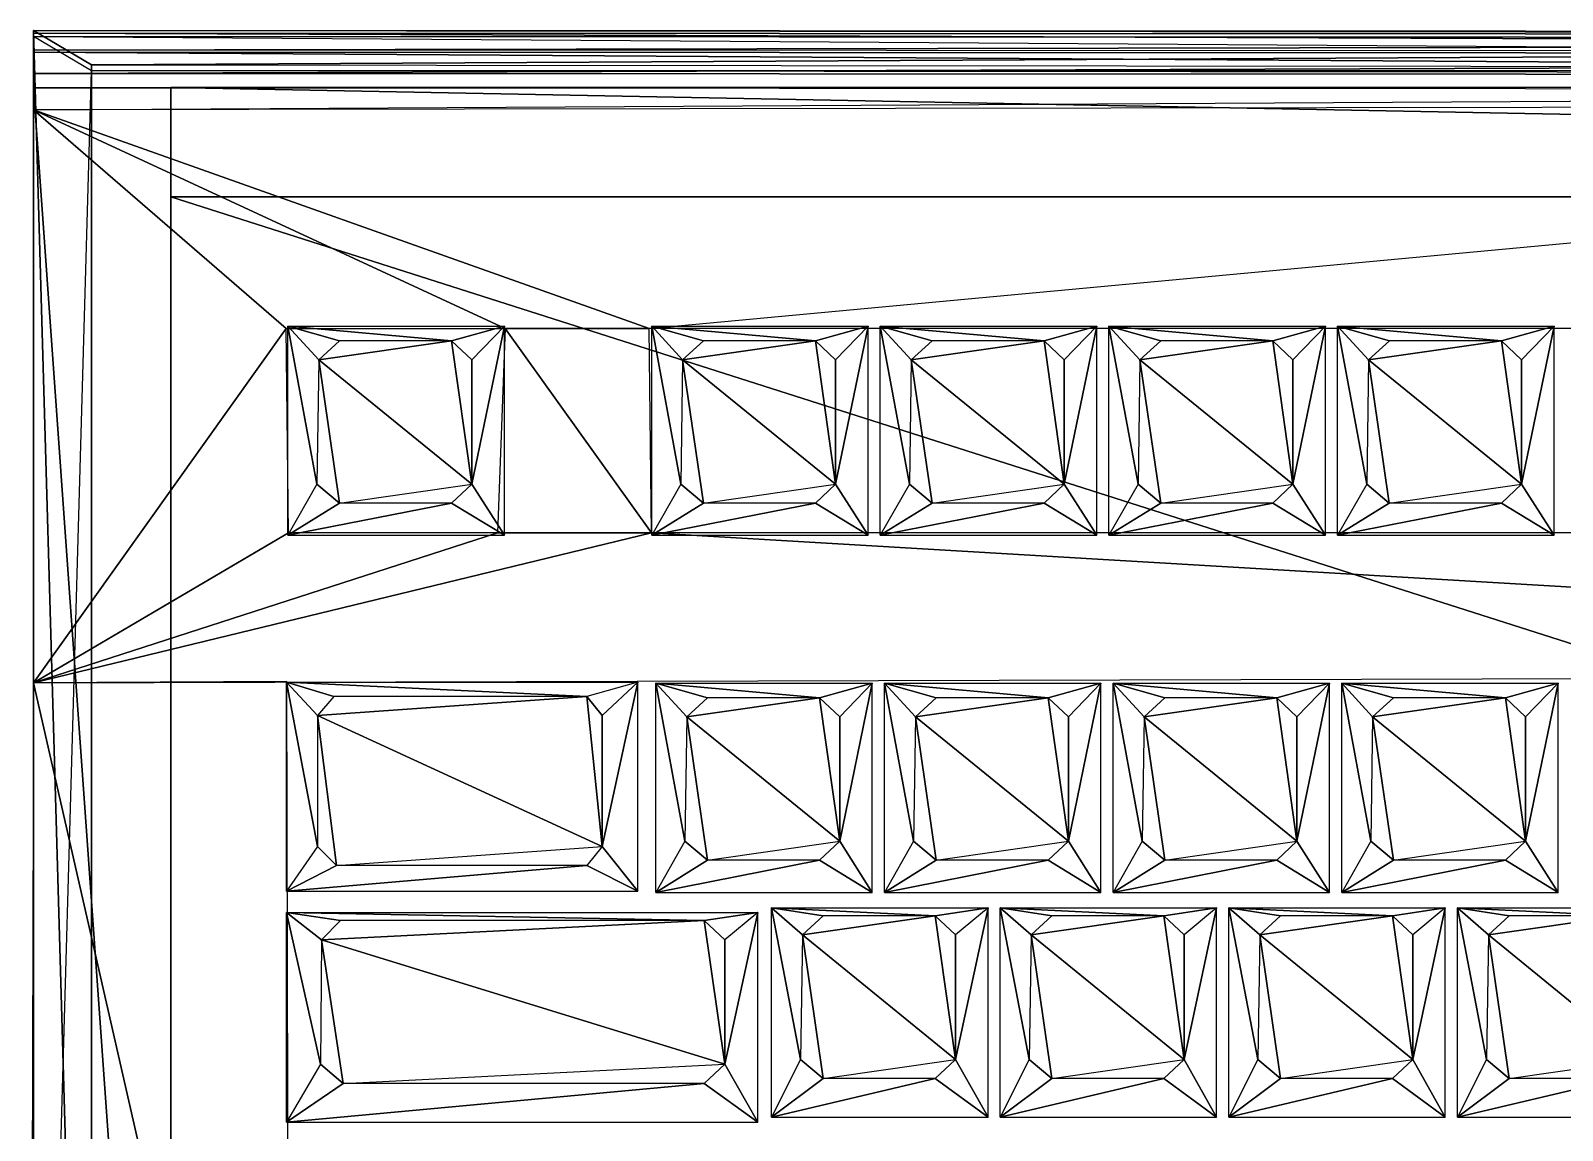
# Model space of a CAD drawing. Header units: metres. Extents: x -32 to 229, y -58 to 33.
# Drawn here: x -31.6 to 35.3, y -15.4 to 32.6 of the extents above; entities that cross this region are included whole.
import ezdxf

# ---------------------------------------------------------------- set-up
doc = ezdxf.new("R2010")
doc.units = ezdxf.units.M

msp = doc.modelspace()

# ---------------------------------------------------------------- linework, layer by layer
at = {"color": 4, "linetype": 'CONTINUOUS'}
for points in [[(-28.9315, 31.0822, 1.77477), (-31.4598, 32.5803, 1.98262), (-28.9315, -55.5378, -8.65)], [(229.02, 32.4654, 1.96646), (-31.4598, 32.5803, 1.98262), (-28.9315, 31.0822, 1.77477)], [(-31.4598, 32.5803, 1.98262), (-31.4598, 32.4758, 0.21631), (-31.4598, -57.0798, -10.0005)], [(-31.4598, 32.5803, 1.98262), (-31.4598, 32.4758, 0.21631), (229.02, 32.3609, 0.20015)], [(-31.4598, 32.5803, 1.98262), (-31.4598, -57.6731, -8.85785), (-31.4598, -57.0798, -10.0005)], [(-28.9315, -55.5378, -8.65), (-31.4598, 32.5803, 1.98262), (-31.4598, -57.6731, -8.85785)], [(229.02, 32.4654, 1.96646), (-31.4598, 32.5803, 1.98262), (229.02, 32.3609, 0.20015)], [(-31.4598, 32.4758, 0.21631), (-31.4598, 31.6458, -1.16908), (-31.4598, -57.0798, -10.0005)], [(-31.4598, 32.4758, 0.21631), (-31.4598, 31.6458, -1.16908), (229.02, 31.5309, -1.18523)], [(229.02, 32.3609, 0.20015), (-31.4598, 32.4758, 0.21631), (229.02, 31.5309, -1.18523)], [(-31.4598, 32.3282, 3.16015), (-31.4598, 31.7351, 4.75323), (-31.4598, -57.9989, -7.68031)], [(-31.4598, 31.7351, 4.75323), (-31.4598, 32.3282, 3.16015), (229.02, 32.2132, 3.144)], [(-28.9315, 30.8302, 2.95215), (-31.4598, 32.3282, 3.16015), (-31.4598, -57.9989, -7.68031)], [(-28.9315, 30.8302, 2.95215), (-31.4598, 32.3282, 3.16015), (226.938, 30.5942, 2.936)], [(229.02, 32.2132, 3.144), (-31.4598, 32.3282, 3.16015), (226.938, 30.5942, 2.936)], [(229.02, 31.6202, 4.73708), (-31.4598, 31.7351, 4.75323), (229.02, 32.2132, 3.144)], [(229.02, 32.4654, 1.96646), (-28.9315, 31.0822, 1.77477), (226.938, 30.8462, 1.75862)], [(-31.4598, 31.7351, 4.75323), (-31.4598, 30.7114, 5.72292), (-31.4598, -56.8277, -4.70169)], [(229.02, 31.6202, 4.73708), (-31.4598, 31.7351, 4.75323), (-31.4598, 30.7114, 5.72292)], [(-31.4598, 31.7351, 4.75323), (-31.4598, -57.7469, -6.08692), (-31.4598, -57.9989, -7.68031)], [(-31.4598, 31.7351, 4.75323), (-31.4598, -56.8277, -4.70169), (-31.4598, -57.7469, -6.08692)], [(-31.4598, 31.6458, -1.16908), (-31.4598, 30.0905, -2.13877), (-31.4598, -54.0551, -11.7668)], [(-31.4598, 31.6458, -1.16908), (-31.4598, 30.0905, -2.13877), (229.02, 29.9755, -2.15492)], [(-31.4598, 31.6458, -1.16908), (-31.4598, -55.9392, -11.178), (-31.4598, -54.0551, -11.7668)], [(-31.4598, 31.6458, -1.16908), (-31.4598, -57.0798, -10.0005), (-31.4598, -55.9392, -11.178)], [(229.02, 31.5309, -1.18523), (-31.4598, 31.6458, -1.16908), (229.02, 29.9755, -2.15492)], [(229.02, 31.6202, 4.73708), (-31.4598, 30.7114, 5.72292), (229.02, 30.5965, 5.70677)], [(-28.9315, 30.8302, 2.95215), (-28.9315, -55.7746, -7.47246), (-31.4598, -57.9989, -7.68031)], [(-28.9315, 31.0822, 1.77477), (-28.9315, 30.8302, 2.95215), (-28.9315, -55.5378, -8.65)], [(-28.9315, 30.8302, 2.95215), (-28.9315, 31.0822, 1.77477), (226.938, 30.8462, 1.75862)], [(226.938, 30.5942, 2.936), (-28.9315, 30.8302, 2.95215), (226.938, 30.8462, 1.75862)], [(-28.9315, 30.8302, 2.95215), (-28.9315, -55.7746, -7.47246), (-28.9315, -55.5378, -8.65)], [(-31.4598, 30.7114, 5.72292), (-31.4597, 29.1252, 6.48477), (-31.4598, -56.8277, -4.70169)], [(229.02, 30.5965, 5.70677), (-31.4598, 30.7114, 5.72292), (-31.4597, 29.1252, 6.48477)], [(-25.4689, 30.1072, -1.95338), (-31.4598, 30.0905, -2.13877), (-25.4689, -53.9355, -11.8111)], [(-25.4689, -53.9355, -11.8111), (-31.4598, 30.0905, -2.13877), (-31.4598, -54.0551, -11.7668)], [(229.02, 30.5965, 5.70677), (100.225, 29.3271, 6.47662), (-31.4597, 29.1252, 6.48477)], [(223.066, 30.1072, -1.95338), (-25.4689, 30.1072, -1.95338), (223.066, 25.3257, -11.8111)], [(223.066, 25.3257, -11.8111), (-25.4689, 30.1072, -1.95338), (-25.4689, 25.3257, -11.8111)], [(-25.4689, 30.1072, -1.95338), (-25.4689, 25.3257, -11.8111), (-25.4689, -53.9355, -11.8111)], [(-31.4597, 29.1252, 6.48477), (-31.4598, -55.0202, -3.732), (-31.4598, -56.8277, -4.70169)], [(-20.4278, 19.5854, 5.57077), (-31.4597, 29.1252, 6.48477), (-31.4598, 4.12569, 3.96877)], [(100.225, 29.3271, 6.47662), (-31.4597, 29.1252, 6.48477), (-4.58508, 19.5854, 5.57077)], [(-4.58508, 19.5854, 5.57077), (-31.4597, 29.1252, 6.48477), (-10.8718, 19.5854, 5.57077)], [(-10.8718, 19.5854, 5.57077), (-31.4597, 29.1252, 6.48477), (-20.4278, 19.5854, 5.57077)], [(100.225, 29.3271, 6.47662), (44.9371, 19.5854, 5.57077), (-4.58508, 19.5854, 5.57077)], [(223.066, 25.3257, -11.8111), (-25.4689, 25.3257, -11.8111), (223.066, -53.9355, -11.8111)], [(223.066, -53.9355, -11.8111), (-25.4689, 25.3257, -11.8111), (-25.4689, -53.9355, -11.8111)], [(-20.33, 10.6702, 4.40415), (-20.4278, 19.5854, 5.57077), (-31.4598, 4.12569, 3.96877)], [(-18.1025, 19.0558, 8.07246), (-19.0085, 18.2203, 8.014), (-20.3588, 19.6862, 4.05169)], [(-13.2125, 19.0558, 8.07246), (-19.0085, 18.2203, 8.014), (-20.3588, 19.6862, 4.05169)], [(-19.0085, 18.2203, 8.014), (-19.0877, 12.8022, 7.63523), (-20.3588, 19.6862, 4.05169)], [(-13.2125, 19.0558, 8.07246), (-18.1025, 19.0558, 8.07246), (-20.3588, 19.6862, 4.05169)], [(-10.9071, 19.6862, 4.05169), (-13.2125, 19.0558, 8.07246), (-20.3588, 19.6862, 4.05169)], [(-20.3588, 19.6862, 4.05169), (-19.0877, 12.8022, 7.63523), (-20.3588, 10.5665, 3.41431)], [(-12.3311, 18.2222, 8.01415), (-13.2125, 19.0558, 8.07246), (-10.9071, 19.6862, 4.05169)], [(-13.2125, 19.0558, 8.07246), (-12.3311, 12.8022, 7.63523), (-10.9071, 19.6862, 4.05169)], [(-12.3311, 18.2222, 8.01415), (-12.3311, 12.8022, 7.63523), (-10.9071, 19.6862, 4.05169)], [(-10.9071, 19.6862, 4.05169), (-12.3311, 12.8022, 7.63523), (-10.9071, 10.5665, 3.41431)], [(-4.48723, 10.6702, 4.40415), (-10.8718, 19.5854, 5.57077), (-11.2032, 10.6702, 4.40415)], [(-4.58508, 19.5854, 5.57077), (-10.8718, 19.5854, 5.57077), (-4.48723, 10.6702, 4.40415)], [(-2.22262, 19.0558, 8.07246), (-3.12862, 18.2203, 8.014), (-4.47892, 19.6862, 4.05169)], [(2.66738, 19.0558, 8.07246), (-3.12862, 18.2203, 8.014), (-4.47892, 19.6862, 4.05169)], [(-3.12862, 18.2203, 8.014), (-3.20785, 12.8022, 7.63523), (-4.47892, 19.6862, 4.05169)], [(2.66738, 19.0558, 8.07246), (-2.22262, 19.0558, 8.07246), (-4.47892, 19.6862, 4.05169)], [(4.97277, 19.6862, 4.05169), (2.66738, 19.0558, 8.07246), (-4.47892, 19.6862, 4.05169)], [(-4.47892, 19.6862, 4.05169), (-3.20785, 12.8022, 7.63523), (-4.47892, 10.5665, 3.41431)], [(3.54877, 18.2222, 8.01415), (2.66738, 19.0558, 8.07246), (4.97277, 19.6862, 4.05169)], [(2.66738, 19.0558, 8.07246), (3.54877, 12.8022, 7.63523), (4.97277, 19.6862, 4.05169)], [(3.54877, 18.2222, 8.01415), (3.54877, 12.8022, 7.63523), (4.97277, 19.6862, 4.05169)], [(4.97277, 19.6862, 4.05169), (3.54877, 12.8022, 7.63523), (4.97277, 10.5665, 3.41431)], [(7.75708, 19.0558, 8.07246), (6.85108, 18.2203, 8.014), (5.50077, 19.6862, 4.05169)], [(12.6471, 19.0558, 8.07246), (6.85108, 18.2203, 8.014), (5.50077, 19.6862, 4.05169)], [(6.85108, 18.2203, 8.014), (6.77185, 12.8022, 7.63523), (5.50077, 19.6862, 4.05169)], [(12.6471, 19.0558, 8.07246), (7.75708, 19.0558, 8.07246), (5.50077, 19.6862, 4.05169)], [(14.9525, 19.6862, 4.05169), (12.6471, 19.0558, 8.07246), (5.50077, 19.6862, 4.05169)], [(5.50077, 19.6862, 4.05169), (6.77185, 12.8022, 7.63523), (5.50077, 10.5665, 3.41431)], [(13.5285, 18.2222, 8.01415), (12.6471, 19.0558, 8.07246), (14.9525, 19.6862, 4.05169)], [(12.6471, 19.0558, 8.07246), (13.5285, 12.8022, 7.63523), (14.9525, 19.6862, 4.05169)], [(13.5285, 18.2222, 8.01415), (13.5285, 12.8022, 7.63523), (14.9525, 19.6862, 4.05169)], [(14.9525, 19.6862, 4.05169), (13.5285, 12.8022, 7.63523), (14.9525, 10.5665, 3.41431)], [(15.4806, 19.6862, 4.05169), (16.7517, 12.8022, 7.63523), (15.4806, 10.5665, 3.41431)], [(24.9323, 19.6862, 4.05169), (22.6269, 19.0558, 8.07246), (15.4806, 19.6862, 4.05169)], [(16.8309, 18.2203, 8.014), (16.7517, 12.8022, 7.63523), (15.4806, 19.6862, 4.05169)], [(22.6269, 19.0558, 8.07246), (17.7369, 19.0558, 8.07246), (15.4806, 19.6862, 4.05169)], [(22.6269, 19.0558, 8.07246), (16.8309, 18.2203, 8.014), (15.4806, 19.6862, 4.05169)], [(17.7369, 19.0558, 8.07246), (16.8309, 18.2203, 8.014), (15.4806, 19.6862, 4.05169)], [(22.6269, 19.0558, 8.07246), (23.5083, 12.8022, 7.63523), (24.9323, 19.6862, 4.05169)], [(23.5083, 18.2222, 8.01415), (22.6269, 19.0558, 8.07246), (24.9323, 19.6862, 4.05169)], [(24.9323, 19.6862, 4.05169), (23.5083, 12.8022, 7.63523), (24.9323, 10.5665, 3.41431)], [(23.5083, 18.2222, 8.01415), (23.5083, 12.8022, 7.63523), (24.9323, 19.6862, 4.05169)], [(27.7169, 19.0558, 8.07246), (26.8109, 18.2203, 8.014), (25.4606, 19.6862, 4.05169)], [(32.6069, 19.0558, 8.07246), (26.8109, 18.2203, 8.014), (25.4606, 19.6862, 4.05169)], [(26.8109, 18.2203, 8.014), (26.7317, 12.8022, 7.63523), (25.4606, 19.6862, 4.05169)], [(32.6069, 19.0558, 8.07246), (27.7169, 19.0558, 8.07246), (25.4606, 19.6862, 4.05169)], [(34.9123, 19.6862, 4.05169), (32.6069, 19.0558, 8.07246), (25.4606, 19.6862, 4.05169)], [(25.4606, 19.6862, 4.05169), (26.7317, 12.8022, 7.63523), (25.4606, 10.5665, 3.41431)], [(33.4883, 18.2222, 8.01415), (32.6069, 19.0558, 8.07246), (34.9123, 19.6862, 4.05169)], [(32.6069, 19.0558, 8.07246), (33.4883, 12.8022, 7.63523), (34.9123, 19.6862, 4.05169)], [(33.4883, 18.2222, 8.01415), (33.4883, 12.8022, 7.63523), (34.9123, 19.6862, 4.05169)], [(34.9123, 19.6862, 4.05169), (33.4883, 12.8022, 7.63523), (34.9123, 10.5665, 3.41431)], [(-13.2125, 19.0558, 8.07246), (-18.1025, 19.0558, 8.07246), (-19.0085, 18.2203, 8.014)], [(-13.2125, 19.0558, 8.07246), (-19.0085, 18.2203, 8.014), (-12.3311, 12.8022, 7.63523)], [(-12.3311, 18.2222, 8.01415), (-13.2125, 19.0558, 8.07246), (-12.3311, 12.8022, 7.63523)], [(2.66738, 19.0558, 8.07246), (-2.22262, 19.0558, 8.07246), (-3.12862, 18.2203, 8.014)], [(2.66738, 19.0558, 8.07246), (-3.12862, 18.2203, 8.014), (3.54877, 12.8022, 7.63523)], [(3.54877, 18.2222, 8.01415), (2.66738, 19.0558, 8.07246), (3.54877, 12.8022, 7.63523)], [(12.6471, 19.0558, 8.07246), (7.75708, 19.0558, 8.07246), (6.85108, 18.2203, 8.014)], [(12.6471, 19.0558, 8.07246), (6.85108, 18.2203, 8.014), (13.5285, 12.8022, 7.63523)], [(13.5285, 18.2222, 8.01415), (12.6471, 19.0558, 8.07246), (13.5285, 12.8022, 7.63523)], [(22.6269, 19.0558, 8.07246), (16.8309, 18.2203, 8.014), (23.5083, 12.8022, 7.63523)], [(22.6269, 19.0558, 8.07246), (17.7369, 19.0558, 8.07246), (16.8309, 18.2203, 8.014)], [(23.5083, 18.2222, 8.01415), (22.6269, 19.0558, 8.07246), (23.5083, 12.8022, 7.63523)], [(32.6069, 19.0558, 8.07246), (27.7169, 19.0558, 8.07246), (26.8109, 18.2203, 8.014)], [(32.6069, 19.0558, 8.07246), (26.8109, 18.2203, 8.014), (33.4883, 12.8022, 7.63523)], [(33.4883, 18.2222, 8.01415), (32.6069, 19.0558, 8.07246), (33.4883, 12.8022, 7.63523)], [(-19.0085, 18.2203, 8.014), (-19.0877, 12.8022, 7.63523), (-18.1026, 11.9685, 7.57677)], [(-12.3311, 12.8022, 7.63523), (-19.0085, 18.2203, 8.014), (-18.1026, 11.9685, 7.57677)], [(-3.12862, 18.2203, 8.014), (-3.20785, 12.8022, 7.63523), (-2.22277, 11.9685, 7.57677)], [(3.54877, 12.8022, 7.63523), (-3.12862, 18.2203, 8.014), (-2.22277, 11.9685, 7.57677)], [(6.85108, 18.2203, 8.014), (6.77185, 12.8022, 7.63523), (7.75692, 11.9685, 7.57677)], [(13.5285, 12.8022, 7.63523), (6.85108, 18.2203, 8.014), (7.75692, 11.9685, 7.57677)], [(16.8309, 18.2203, 8.014), (16.7517, 12.8022, 7.63523), (17.7368, 11.9685, 7.57677)], [(23.5083, 12.8022, 7.63523), (16.8309, 18.2203, 8.014), (17.7368, 11.9685, 7.57677)], [(26.8109, 18.2203, 8.014), (26.7317, 12.8022, 7.63523), (27.7168, 11.9685, 7.57677)], [(33.4883, 12.8022, 7.63523), (26.8109, 18.2203, 8.014), (27.7168, 11.9685, 7.57677)], [(-18.1026, 11.9685, 7.57677), (-19.0877, 12.8022, 7.63523), (-20.3588, 10.5665, 3.41431)], [(-12.3311, 12.8022, 7.63523), (-13.2125, 11.9685, 7.57677), (-18.1026, 11.9685, 7.57677)], [(-12.3311, 12.8022, 7.63523), (-13.2125, 11.9685, 7.57677), (-10.9071, 10.5665, 3.41431)], [(-2.22277, 11.9685, 7.57677), (-3.20785, 12.8022, 7.63523), (-4.47892, 10.5665, 3.41431)], [(3.54877, 12.8022, 7.63523), (2.66738, 11.9685, 7.57677), (-2.22277, 11.9685, 7.57677)], [(3.54877, 12.8022, 7.63523), (2.66738, 11.9685, 7.57677), (4.97277, 10.5665, 3.41431)], [(7.75692, 11.9685, 7.57677), (6.77185, 12.8022, 7.63523), (5.50077, 10.5665, 3.41431)], [(13.5285, 12.8022, 7.63523), (12.6471, 11.9685, 7.57677), (7.75692, 11.9685, 7.57677)], [(13.5285, 12.8022, 7.63523), (12.6471, 11.9685, 7.57677), (14.9525, 10.5665, 3.41431)], [(17.7368, 11.9685, 7.57677), (16.7517, 12.8022, 7.63523), (15.4806, 10.5665, 3.41431)], [(23.5083, 12.8022, 7.63523), (22.6269, 11.9685, 7.57677), (17.7368, 11.9685, 7.57677)], [(23.5083, 12.8022, 7.63523), (22.6269, 11.9685, 7.57677), (24.9323, 10.5665, 3.41431)], [(27.7168, 11.9685, 7.57677), (26.7317, 12.8022, 7.63523), (25.4606, 10.5665, 3.41431)], [(33.4883, 12.8022, 7.63523), (32.6069, 11.9685, 7.57677), (27.7168, 11.9685, 7.57677)], [(33.4883, 12.8022, 7.63523), (32.6069, 11.9685, 7.57677), (34.9123, 10.5665, 3.41431)], [(-13.2125, 11.9685, 7.57677), (-18.1026, 11.9685, 7.57677), (-20.3588, 10.5665, 3.41431)], [(-10.9071, 10.5665, 3.41431), (-13.2125, 11.9685, 7.57677), (-20.3588, 10.5665, 3.41431)], [(2.66738, 11.9685, 7.57677), (-2.22277, 11.9685, 7.57677), (-4.47892, 10.5665, 3.41431)], [(4.97277, 10.5665, 3.41431), (2.66738, 11.9685, 7.57677), (-4.47892, 10.5665, 3.41431)], [(12.6471, 11.9685, 7.57677), (7.75692, 11.9685, 7.57677), (5.50077, 10.5665, 3.41431)], [(14.9525, 10.5665, 3.41431), (12.6471, 11.9685, 7.57677), (5.50077, 10.5665, 3.41431)], [(24.9323, 10.5665, 3.41431), (22.6269, 11.9685, 7.57677), (15.4806, 10.5665, 3.41431)], [(22.6269, 11.9685, 7.57677), (17.7368, 11.9685, 7.57677), (15.4806, 10.5665, 3.41431)], [(32.6069, 11.9685, 7.57677), (27.7168, 11.9685, 7.57677), (25.4606, 10.5665, 3.41431)], [(34.9123, 10.5665, 3.41431), (32.6069, 11.9685, 7.57677), (25.4606, 10.5665, 3.41431)], [(100.261, 4.49831, 3.96277), (-4.48723, 10.6702, 4.40415), (-31.4598, 4.12569, 3.96877)], [(-11.2032, 10.6702, 4.40415), (-20.33, 10.6702, 4.40415), (-31.4598, 4.12569, 3.96877)], [(-4.48723, 10.6702, 4.40415), (-11.2032, 10.6702, 4.40415), (-31.4598, 4.12569, 3.96877)], [(44.9792, 10.6702, 4.40415), (-4.48723, 10.6702, 4.40415), (100.261, 4.49831, 3.96277)], [(-20.2834, -44.8749, -3.59615), (-31.4598, 4.12569, 3.96877), (-31.5855, -44.9343, -2.44954)], [(-20.4091, 4.18292, 2.86831), (-31.4598, 4.12569, 3.96877), (-20.2834, -44.8749, -3.59615)], [(-18.3568, 3.53508, 5.90308), (-19.0691, 2.69938, 5.84462), (-20.4188, 4.16538, 1.88292)], [(-7.31154, 3.53508, 5.90308), (-19.0691, 2.69938, 5.84462), (-20.4188, 4.16538, 1.88292)], [(-19.0691, 2.69938, 5.84462), (-19.0714, -3.01262, 5.44508), (-20.4188, 4.16538, 1.88292)], [(-7.31154, 3.53508, 5.90308), (-18.3568, 3.53508, 5.90308), (-20.4188, 4.16538, 1.88292)], [(-5.08646, 4.16538, 1.88292), (-7.31154, 3.53508, 5.90308), (-20.4188, 4.16538, 1.88292)], [(-20.4188, 4.16538, 1.88292), (-19.0714, -3.01262, 5.44508), (-20.4188, -4.95477, 1.24492)], [(-7.31154, 3.53508, 5.90308), (-6.63908, 2.70123, 5.84477), (-5.08646, 4.16538, 1.88292)], [(-7.31154, 3.53508, 5.90308), (-6.63908, -3.01262, 5.44508), (-5.08646, 4.16538, 1.88292)], [(-6.63908, 2.70123, 5.84477), (-6.63908, -3.01262, 5.44508), (-5.08646, 4.16538, 1.88292)], [(-5.08646, 4.16538, 1.88292), (-6.63908, -3.01262, 5.44508), (-5.08646, -4.95477, 1.24492)], [(-2.04446, 3.47831, 5.89923), (-2.95046, 2.64262, 5.84077), (-4.30077, 4.10846, 1.87877)], [(2.84554, 3.47831, 5.89923), (-2.95046, 2.64262, 5.84077), (-4.30077, 4.10846, 1.87877)], [(-2.95046, 2.64262, 5.84077), (-3.02969, -2.77538, 5.46169), (-4.30077, 4.10846, 1.87877)], [(2.84554, 3.47831, 5.89923), (-2.04446, 3.47831, 5.89923), (-4.30077, 4.10846, 1.87877)], [(5.15092, 4.10846, 1.87877), (2.84554, 3.47831, 5.89923), (-4.30077, 4.10846, 1.87877)], [(-4.30077, 4.10846, 1.87877), (-3.02969, -2.77538, 5.46169), (-4.30077, -5.01092, 1.24123)], [(3.72692, 2.64446, 5.84077), (2.84554, 3.47831, 5.89923), (5.15092, 4.10846, 1.87877)], [(2.84554, 3.47831, 5.89923), (3.72692, -2.77538, 5.46169), (5.15092, 4.10846, 1.87877)], [(3.72692, 2.64446, 5.84077), (3.72692, -2.77538, 5.46169), (5.15092, 4.10846, 1.87877)], [(5.15092, 4.10846, 1.87877), (3.72692, -2.77538, 5.46169), (5.15092, -5.01092, 1.24123)], [(7.93523, 3.47831, 5.89923), (7.02923, 2.64262, 5.84077), (5.67892, 4.10846, 1.87877)], [(12.8252, 3.47831, 5.89923), (7.02923, 2.64262, 5.84077), (5.67892, 4.10846, 1.87877)], [(7.02923, 2.64262, 5.84077), (6.95, -2.77538, 5.46169), (5.67892, 4.10846, 1.87877)], [(12.8252, 3.47831, 5.89923), (7.93523, 3.47831, 5.89923), (5.67892, 4.10846, 1.87877)], [(15.1306, 4.10846, 1.87877), (12.8252, 3.47831, 5.89923), (5.67892, 4.10846, 1.87877)], [(5.67892, 4.10846, 1.87877), (6.95, -2.77538, 5.46169), (5.67892, -5.01092, 1.24123)], [(13.7066, 2.64446, 5.84077), (12.8252, 3.47831, 5.89923), (15.1306, 4.10846, 1.87877)], [(12.8252, 3.47831, 5.89923), (13.7066, -2.77538, 5.46169), (15.1306, 4.10846, 1.87877)], [(13.7066, 2.64446, 5.84077), (13.7066, -2.77538, 5.46169), (15.1306, 4.10846, 1.87877)], [(15.1306, 4.10846, 1.87877), (13.7066, -2.77538, 5.46169), (15.1306, -5.01092, 1.24123)], [(15.6588, 4.10846, 1.87877), (16.9298, -2.77538, 5.46169), (15.6588, -5.01092, 1.24123)], [(25.1105, 4.10846, 1.87877), (22.8051, 3.47831, 5.89923), (15.6588, 4.10846, 1.87877)], [(17.0091, 2.64262, 5.84077), (16.9298, -2.77538, 5.46169), (15.6588, 4.10846, 1.87877)], [(22.8051, 3.47831, 5.89923), (17.9151, 3.47831, 5.89923), (15.6588, 4.10846, 1.87877)], [(22.8051, 3.47831, 5.89923), (17.0091, 2.64262, 5.84077), (15.6588, 4.10846, 1.87877)], [(17.9151, 3.47831, 5.89923), (17.0091, 2.64262, 5.84077), (15.6588, 4.10846, 1.87877)], [(22.8051, 3.47831, 5.89923), (23.6865, -2.77538, 5.46169), (25.1105, 4.10846, 1.87877)], [(23.6865, 2.64446, 5.84077), (22.8051, 3.47831, 5.89923), (25.1105, 4.10846, 1.87877)], [(25.1105, 4.10846, 1.87877), (23.6865, -2.77538, 5.46169), (25.1105, -5.01092, 1.24123)], [(23.6865, 2.64446, 5.84077), (23.6865, -2.77538, 5.46169), (25.1105, 4.10846, 1.87877)], [(27.8951, 3.47831, 5.89923), (26.9891, 2.64262, 5.84077), (25.6388, 4.10846, 1.87877)], [(32.7851, 3.47831, 5.89923), (26.9891, 2.64262, 5.84077), (25.6388, 4.10846, 1.87877)], [(26.9891, 2.64262, 5.84077), (26.9098, -2.77538, 5.46169), (25.6388, 4.10846, 1.87877)], [(32.7851, 3.47831, 5.89923), (27.8951, 3.47831, 5.89923), (25.6388, 4.10846, 1.87877)], [(35.0905, 4.10846, 1.87877), (32.7851, 3.47831, 5.89923), (25.6388, 4.10846, 1.87877)], [(25.6388, 4.10846, 1.87877), (26.9098, -2.77538, 5.46169), (25.6388, -5.01092, 1.24123)], [(33.6665, 2.64446, 5.84077), (32.7851, 3.47831, 5.89923), (35.0905, 4.10846, 1.87877)], [(32.7851, 3.47831, 5.89923), (33.6665, -2.77538, 5.46169), (35.0905, 4.10846, 1.87877)], [(33.6665, 2.64446, 5.84077), (33.6665, -2.77538, 5.46169), (35.0905, 4.10846, 1.87877)], [(35.0905, 4.10846, 1.87877), (33.6665, -2.77538, 5.46169), (35.0905, -5.01092, 1.24123)], [(-7.31154, 3.53508, 5.90308), (-18.3568, 3.53508, 5.90308), (-19.0691, 2.69938, 5.84462)], [(-7.31154, 3.53508, 5.90308), (-19.0691, 2.69938, 5.84462), (-6.63908, -3.01262, 5.44508)], [(-6.63908, 2.70123, 5.84477), (-7.31154, 3.53508, 5.90308), (-6.63908, -3.01262, 5.44508)], [(2.84554, 3.47831, 5.89923), (-2.04446, 3.47831, 5.89923), (-2.95046, 2.64262, 5.84077)], [(2.84554, 3.47831, 5.89923), (-2.95046, 2.64262, 5.84077), (3.72692, -2.77538, 5.46169)], [(3.72692, 2.64446, 5.84077), (2.84554, 3.47831, 5.89923), (3.72692, -2.77538, 5.46169)], [(12.8252, 3.47831, 5.89923), (7.93523, 3.47831, 5.89923), (7.02923, 2.64262, 5.84077)], [(12.8252, 3.47831, 5.89923), (7.02923, 2.64262, 5.84077), (13.7066, -2.77538, 5.46169)], [(13.7066, 2.64446, 5.84077), (12.8252, 3.47831, 5.89923), (13.7066, -2.77538, 5.46169)], [(22.8051, 3.47831, 5.89923), (17.0091, 2.64262, 5.84077), (23.6865, -2.77538, 5.46169)], [(22.8051, 3.47831, 5.89923), (17.9151, 3.47831, 5.89923), (17.0091, 2.64262, 5.84077)], [(23.6865, 2.64446, 5.84077), (22.8051, 3.47831, 5.89923), (23.6865, -2.77538, 5.46169)], [(32.7851, 3.47831, 5.89923), (27.8951, 3.47831, 5.89923), (26.9891, 2.64262, 5.84077)], [(32.7851, 3.47831, 5.89923), (26.9891, 2.64262, 5.84077), (33.6665, -2.77538, 5.46169)], [(33.6665, 2.64446, 5.84077), (32.7851, 3.47831, 5.89923), (33.6665, -2.77538, 5.46169)], [(-19.0691, 2.69938, 5.84462), (-19.0714, -3.01262, 5.44508), (-18.2309, -3.84662, 5.38692)], [(-6.63908, -3.01262, 5.44508), (-19.0691, 2.69938, 5.84462), (-18.2309, -3.84662, 5.38692)], [(-2.95046, 2.64262, 5.84077), (-3.02969, -2.77538, 5.46169), (-2.04462, -3.60892, 5.40354)], [(3.72692, -2.77538, 5.46169), (-2.95046, 2.64262, 5.84077), (-2.04462, -3.60892, 5.40354)], [(7.02923, 2.64262, 5.84077), (6.95, -2.77538, 5.46169), (7.93508, -3.60892, 5.40354)], [(13.7066, -2.77538, 5.46169), (7.02923, 2.64262, 5.84077), (7.93508, -3.60892, 5.40354)], [(17.0091, 2.64262, 5.84077), (16.9298, -2.77538, 5.46169), (17.9149, -3.60892, 5.40354)], [(23.6865, -2.77538, 5.46169), (17.0091, 2.64262, 5.84077), (17.9149, -3.60892, 5.40354)], [(26.9891, 2.64262, 5.84077), (26.9098, -2.77538, 5.46169), (27.8949, -3.60892, 5.40354)], [(33.6665, -2.77538, 5.46169), (26.9891, 2.64262, 5.84077), (27.8949, -3.60892, 5.40354)], [(-18.2309, -3.84662, 5.38692), (-19.0714, -3.01262, 5.44508), (-20.4188, -4.95477, 1.24492)], [(-6.63908, -3.01262, 5.44508), (-7.31154, -3.84662, 5.38692), (-18.2309, -3.84662, 5.38692)], [(-6.63908, -3.01262, 5.44508), (-7.31154, -3.84662, 5.38692), (-5.08646, -4.95477, 1.24492)], [(-2.04462, -3.60892, 5.40354), (-3.02969, -2.77538, 5.46169), (-4.30077, -5.01092, 1.24123)], [(3.72692, -2.77538, 5.46169), (2.84554, -3.60892, 5.40354), (-2.04462, -3.60892, 5.40354)], [(3.72692, -2.77538, 5.46169), (2.84554, -3.60892, 5.40354), (5.15092, -5.01092, 1.24123)], [(7.93508, -3.60892, 5.40354), (6.95, -2.77538, 5.46169), (5.67892, -5.01092, 1.24123)], [(13.7066, -2.77538, 5.46169), (12.8252, -3.60892, 5.40354), (7.93508, -3.60892, 5.40354)], [(13.7066, -2.77538, 5.46169), (12.8252, -3.60892, 5.40354), (15.1306, -5.01092, 1.24123)], [(17.9149, -3.60892, 5.40354), (16.9298, -2.77538, 5.46169), (15.6588, -5.01092, 1.24123)], [(23.6865, -2.77538, 5.46169), (22.8051, -3.60892, 5.40354), (17.9149, -3.60892, 5.40354)], [(23.6865, -2.77538, 5.46169), (22.8051, -3.60892, 5.40354), (25.1105, -5.01092, 1.24123)], [(27.8949, -3.60892, 5.40354), (26.9098, -2.77538, 5.46169), (25.6388, -5.01092, 1.24123)], [(33.6665, -2.77538, 5.46169), (32.7851, -3.60892, 5.40354), (27.8949, -3.60892, 5.40354)], [(33.6665, -2.77538, 5.46169), (32.7851, -3.60892, 5.40354), (35.0905, -5.01092, 1.24123)], [(-7.31154, -3.84662, 5.38692), (-18.2309, -3.84662, 5.38692), (-20.4188, -4.95477, 1.24492)], [(-5.08646, -4.95477, 1.24492), (-7.31154, -3.84662, 5.38692), (-20.4188, -4.95477, 1.24492)], [(2.84554, -3.60892, 5.40354), (-2.04462, -3.60892, 5.40354), (-4.30077, -5.01092, 1.24123)], [(5.15092, -5.01092, 1.24123), (2.84554, -3.60892, 5.40354), (-4.30077, -5.01092, 1.24123)], [(12.8252, -3.60892, 5.40354), (7.93508, -3.60892, 5.40354), (5.67892, -5.01092, 1.24123)], [(15.1306, -5.01092, 1.24123), (12.8252, -3.60892, 5.40354), (5.67892, -5.01092, 1.24123)], [(25.1105, -5.01092, 1.24123), (22.8051, -3.60892, 5.40354), (15.6588, -5.01092, 1.24123)], [(22.8051, -3.60892, 5.40354), (17.9149, -3.60892, 5.40354), (15.6588, -5.01092, 1.24123)], [(32.7851, -3.60892, 5.40354), (27.8949, -3.60892, 5.40354), (25.6388, -5.01092, 1.24123)], [(35.0905, -5.01092, 1.24123), (32.7851, -3.60892, 5.40354), (25.6388, -5.01092, 1.24123)], [(-20.4203, -5.89538, 0.06646), (-18.9335, -12.5126, 4.12138), (-20.4203, -15.0377, 0.06646)], [(0.14831, -5.89538, 0.06646), (-2.18723, -6.24369, 4.12138), (-20.4203, -5.89538, 0.06646)], [(-18.8883, -7.08138, 4.12138), (-18.9335, -12.5126, 4.12138), (-20.4203, -5.89538, 0.06646)], [(-2.18723, -6.24369, 4.12138), (-18.0649, -6.24369, 4.12138), (-20.4203, -5.89538, 0.06646)], [(-2.18723, -6.24369, 4.12138), (-18.8883, -7.08138, 4.12138), (-20.4203, -5.89538, 0.06646)], [(-18.0649, -6.24369, 4.12138), (-18.8883, -7.08138, 4.12138), (-20.4203, -5.89538, 0.06646)], [(-2.18723, -6.24369, 4.12138), (-1.29046, -12.5126, 4.12138), (0.14831, -5.89538, 0.06646)], [(-1.29046, -7.07954, 4.12138), (-2.18723, -6.24369, 4.12138), (0.14831, -5.89538, 0.06646)], [(0.14831, -5.89538, 0.06646), (-1.29046, -12.5126, 4.12138), (0.14831, -15.0377, 0.06646)], [(-1.29046, -7.07954, 4.12138), (-1.29046, -12.5126, 4.12138), (0.14831, -5.89538, 0.06646)], [(3.00477, -6.02846, 4.12138), (2.09877, -6.86615, 4.12138), (0.74846, -5.68015, 0.06646)], [(7.89477, -6.02846, 4.12138), (2.09877, -6.86615, 4.12138), (0.74846, -5.68015, 0.06646)], [(2.09877, -6.86615, 4.12138), (2.01954, -12.2974, 4.12138), (0.74846, -5.68015, 0.06646)], [(7.89477, -6.02846, 4.12138), (3.00477, -6.02846, 4.12138), (0.74846, -5.68015, 0.06646)], [(10.2002, -5.68015, 0.06646), (7.89477, -6.02846, 4.12138), (0.74846, -5.68015, 0.06646)], [(0.74846, -5.68015, 0.06646), (2.01954, -12.2974, 4.12138), (0.74846, -14.8225, 0.06646)], [(8.77615, -6.86431, 4.12138), (7.89477, -6.02846, 4.12138), (10.2002, -5.68015, 0.06646)], [(7.89477, -6.02846, 4.12138), (8.77615, -12.2974, 4.12138), (10.2002, -5.68015, 0.06646)], [(8.77615, -6.86431, 4.12138), (8.77615, -12.2974, 4.12138), (10.2002, -5.68015, 0.06646)], [(10.2002, -5.68015, 0.06646), (8.77615, -12.2974, 4.12138), (10.2002, -14.8225, 0.06646)], [(10.7282, -5.68015, 0.06646), (11.9992, -12.2974, 4.12138), (10.7282, -14.8225, 0.06646)], [(20.1798, -5.68015, 0.06646), (17.8745, -6.02846, 4.12138), (10.7282, -5.68015, 0.06646)], [(12.0785, -6.86615, 4.12138), (11.9992, -12.2974, 4.12138), (10.7282, -5.68015, 0.06646)], [(17.8745, -6.02846, 4.12138), (12.9845, -6.02846, 4.12138), (10.7282, -5.68015, 0.06646)], [(17.8745, -6.02846, 4.12138), (12.0785, -6.86615, 4.12138), (10.7282, -5.68015, 0.06646)], [(12.9845, -6.02846, 4.12138), (12.0785, -6.86615, 4.12138), (10.7282, -5.68015, 0.06646)], [(17.8745, -6.02846, 4.12138), (18.7558, -12.2974, 4.12138), (20.1798, -5.68015, 0.06646)], [(18.7558, -6.86431, 4.12138), (17.8745, -6.02846, 4.12138), (20.1798, -5.68015, 0.06646)], [(20.1798, -5.68015, 0.06646), (18.7558, -12.2974, 4.12138), (20.1798, -14.8225, 0.06646)], [(18.7558, -6.86431, 4.12138), (18.7558, -12.2974, 4.12138), (20.1798, -5.68015, 0.06646)], [(22.9643, -6.02846, 4.12138), (22.0583, -6.86615, 4.12138), (20.708, -5.68015, 0.06646)], [(27.8543, -6.02846, 4.12138), (22.0583, -6.86615, 4.12138), (20.708, -5.68015, 0.06646)], [(22.0583, -6.86615, 4.12138), (21.9791, -12.2974, 4.12138), (20.708, -5.68015, 0.06646)], [(27.8543, -6.02846, 4.12138), (22.9643, -6.02846, 4.12138), (20.708, -5.68015, 0.06646)], [(30.1597, -5.68015, 0.06646), (27.8543, -6.02846, 4.12138), (20.708, -5.68015, 0.06646)], [(20.708, -5.68015, 0.06646), (21.9791, -12.2974, 4.12138), (20.708, -14.8225, 0.06646)], [(28.7357, -6.86431, 4.12138), (27.8543, -6.02846, 4.12138), (30.1597, -5.68015, 0.06646)], [(27.8543, -6.02846, 4.12138), (28.7357, -12.2974, 4.12138), (30.1597, -5.68015, 0.06646)], [(28.7357, -6.86431, 4.12138), (28.7357, -12.2974, 4.12138), (30.1597, -5.68015, 0.06646)], [(30.1597, -5.68015, 0.06646), (28.7357, -12.2974, 4.12138), (30.1597, -14.8225, 0.06646)], [(30.688, -5.68015, 0.06646), (31.9591, -12.2974, 4.12138), (30.688, -14.8225, 0.06646)], [(40.1397, -5.68015, 0.06646), (37.8343, -6.02846, 4.12138), (30.688, -5.68015, 0.06646)], [(32.0383, -6.86615, 4.12138), (31.9591, -12.2974, 4.12138), (30.688, -5.68015, 0.06646)], [(37.8343, -6.02846, 4.12138), (32.9443, -6.02846, 4.12138), (30.688, -5.68015, 0.06646)], [(37.8343, -6.02846, 4.12138), (32.0383, -6.86615, 4.12138), (30.688, -5.68015, 0.06646)], [(32.9443, -6.02846, 4.12138), (32.0383, -6.86615, 4.12138), (30.688, -5.68015, 0.06646)], [(-2.18723, -6.24369, 4.12138), (-18.8883, -7.08138, 4.12138), (-1.29046, -12.5126, 4.12138)], [(-2.18723, -6.24369, 4.12138), (-18.0649, -6.24369, 4.12138), (-18.8883, -7.08138, 4.12138)], [(-1.29046, -7.07954, 4.12138), (-2.18723, -6.24369, 4.12138), (-1.29046, -12.5126, 4.12138)], [(7.89477, -6.02846, 4.12138), (3.00477, -6.02846, 4.12138), (2.09877, -6.86615, 4.12138)], [(7.89477, -6.02846, 4.12138), (2.09877, -6.86615, 4.12138), (8.77615, -12.2974, 4.12138)], [(8.77615, -6.86431, 4.12138), (7.89477, -6.02846, 4.12138), (8.77615, -12.2974, 4.12138)], [(17.8745, -6.02846, 4.12138), (12.0785, -6.86615, 4.12138), (18.7558, -12.2974, 4.12138)], [(17.8745, -6.02846, 4.12138), (12.9845, -6.02846, 4.12138), (12.0785, -6.86615, 4.12138)], [(18.7558, -6.86431, 4.12138), (17.8745, -6.02846, 4.12138), (18.7558, -12.2974, 4.12138)], [(27.8543, -6.02846, 4.12138), (22.9643, -6.02846, 4.12138), (22.0583, -6.86615, 4.12138)], [(27.8543, -6.02846, 4.12138), (22.0583, -6.86615, 4.12138), (28.7357, -12.2974, 4.12138)], [(28.7357, -6.86431, 4.12138), (27.8543, -6.02846, 4.12138), (28.7357, -12.2974, 4.12138)], [(37.8343, -6.02846, 4.12138), (32.0383, -6.86615, 4.12138), (38.7157, -12.2974, 4.12138)], [(37.8343, -6.02846, 4.12138), (32.9443, -6.02846, 4.12138), (32.0383, -6.86615, 4.12138)], [(-18.8883, -7.08138, 4.12138), (-18.9335, -12.5126, 4.12138), (-17.9392, -13.3485, 4.12138)], [(-1.29046, -12.5126, 4.12138), (-18.8883, -7.08138, 4.12138), (-17.9392, -13.3485, 4.12138)], [(2.09877, -6.86615, 4.12138), (2.01954, -12.2974, 4.12138), (3.00462, -13.1332, 4.12138)], [(8.77615, -12.2974, 4.12138), (2.09877, -6.86615, 4.12138), (3.00462, -13.1332, 4.12138)], [(12.0785, -6.86615, 4.12138), (11.9992, -12.2974, 4.12138), (12.9843, -13.1332, 4.12138)], [(18.7558, -12.2974, 4.12138), (12.0785, -6.86615, 4.12138), (12.9843, -13.1332, 4.12138)], [(22.0583, -6.86615, 4.12138), (21.9791, -12.2974, 4.12138), (22.9642, -13.1332, 4.12138)], [(28.7357, -12.2974, 4.12138), (22.0583, -6.86615, 4.12138), (22.9642, -13.1332, 4.12138)], [(32.0383, -6.86615, 4.12138), (31.9591, -12.2974, 4.12138), (32.9442, -13.1332, 4.12138)], [(38.7157, -12.2974, 4.12138), (32.0383, -6.86615, 4.12138), (32.9442, -13.1332, 4.12138)], [(-17.9392, -13.3485, 4.12138), (-18.9335, -12.5126, 4.12138), (-20.4203, -15.0377, 0.06646)], [(-1.29046, -12.5126, 4.12138), (-2.18723, -13.3485, 4.12138), (-17.9392, -13.3485, 4.12138)], [(-1.29046, -12.5126, 4.12138), (-2.18723, -13.3485, 4.12138), (0.14831, -15.0377, 0.06646)], [(3.00462, -13.1332, 4.12138), (2.01954, -12.2974, 4.12138), (0.74846, -14.8225, 0.06646)], [(8.77615, -12.2974, 4.12138), (7.89477, -13.1332, 4.12138), (3.00462, -13.1332, 4.12138)], [(8.77615, -12.2974, 4.12138), (7.89477, -13.1332, 4.12138), (10.2002, -14.8225, 0.06646)], [(12.9843, -13.1332, 4.12138), (11.9992, -12.2974, 4.12138), (10.7282, -14.8225, 0.06646)], [(18.7558, -12.2974, 4.12138), (17.8745, -13.1332, 4.12138), (12.9843, -13.1332, 4.12138)], [(18.7558, -12.2974, 4.12138), (17.8745, -13.1332, 4.12138), (20.1798, -14.8225, 0.06646)], [(22.9642, -13.1332, 4.12138), (21.9791, -12.2974, 4.12138), (20.708, -14.8225, 0.06646)], [(28.7357, -12.2974, 4.12138), (27.8543, -13.1332, 4.12138), (22.9642, -13.1332, 4.12138)], [(28.7357, -12.2974, 4.12138), (27.8543, -13.1332, 4.12138), (30.1597, -14.8225, 0.06646)], [(32.9442, -13.1332, 4.12138), (31.9591, -12.2974, 4.12138), (30.688, -14.8225, 0.06646)], [(38.7157, -12.2974, 4.12138), (37.8343, -13.1332, 4.12138), (32.9442, -13.1332, 4.12138)], [(0.14831, -15.0377, 0.06646), (-2.18723, -13.3485, 4.12138), (-20.4203, -15.0377, 0.06646)], [(-2.18723, -13.3485, 4.12138), (-17.9392, -13.3485, 4.12138), (-20.4203, -15.0377, 0.06646)], [(7.89477, -13.1332, 4.12138), (3.00462, -13.1332, 4.12138), (0.74846, -14.8225, 0.06646)], [(10.2002, -14.8225, 0.06646), (7.89477, -13.1332, 4.12138), (0.74846, -14.8225, 0.06646)], [(20.1798, -14.8225, 0.06646), (17.8745, -13.1332, 4.12138), (10.7282, -14.8225, 0.06646)], [(17.8745, -13.1332, 4.12138), (12.9843, -13.1332, 4.12138), (10.7282, -14.8225, 0.06646)], [(27.8543, -13.1332, 4.12138), (22.9642, -13.1332, 4.12138), (20.708, -14.8225, 0.06646)], [(30.1597, -14.8225, 0.06646), (27.8543, -13.1332, 4.12138), (20.708, -14.8225, 0.06646)], [(40.1397, -14.8225, 0.06646), (37.8343, -13.1332, 4.12138), (30.688, -14.8225, 0.06646)], [(37.8343, -13.1332, 4.12138), (32.9442, -13.1332, 4.12138), (30.688, -14.8225, 0.06646)]]:
    msp.add_3dface(points, dxfattribs=at)

doc.saveas('drawing.dxf')
